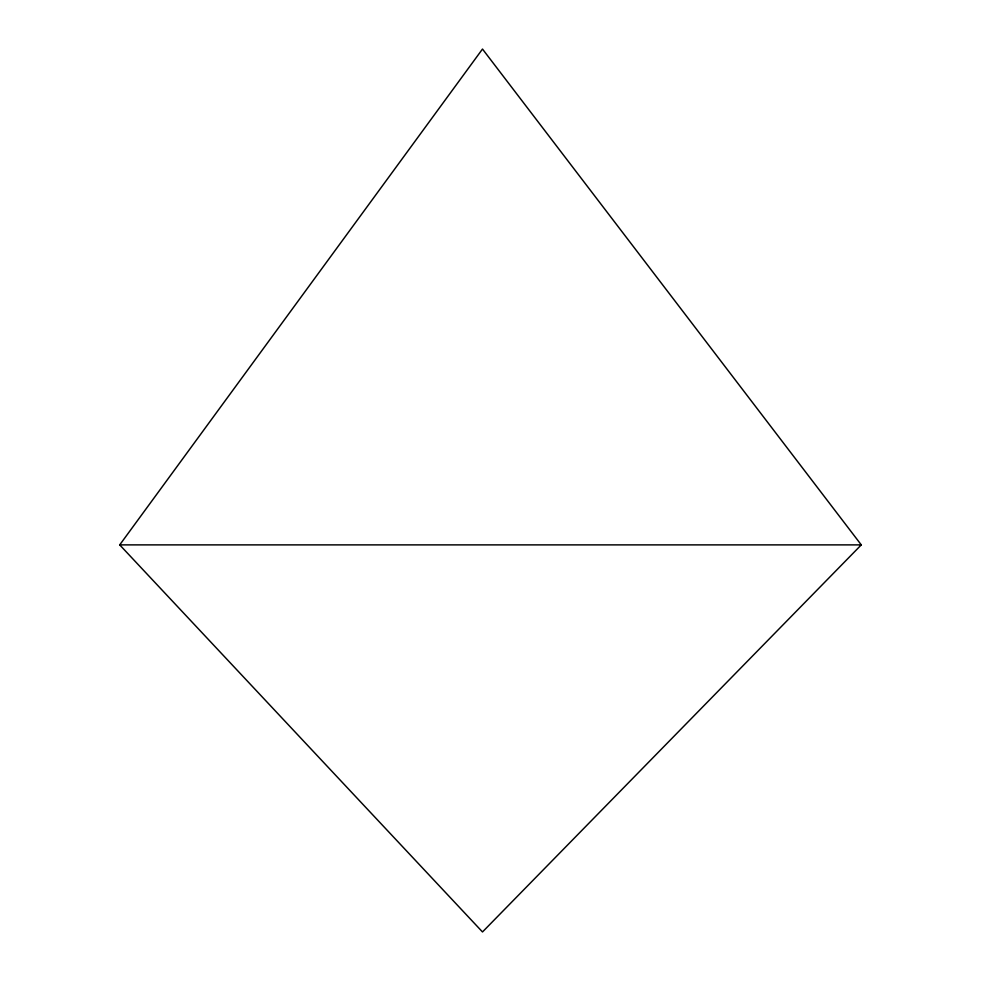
<?xml version="1.0" encoding="UTF-8"?>
<svg xmlns="http://www.w3.org/2000/svg" width="981" height="981" viewBox="0 0 981 981"><rect width="100%" height="100%" fill="white"/><g stroke="black" fill="none" stroke-linecap="round" stroke-linejoin="round"><path stroke-width="1.47" d="M119.719 544.884L482.493 49.05L861.281 544.884L482.493 931.95L119.719 544.884L861.281 544.884"/></g></svg>
